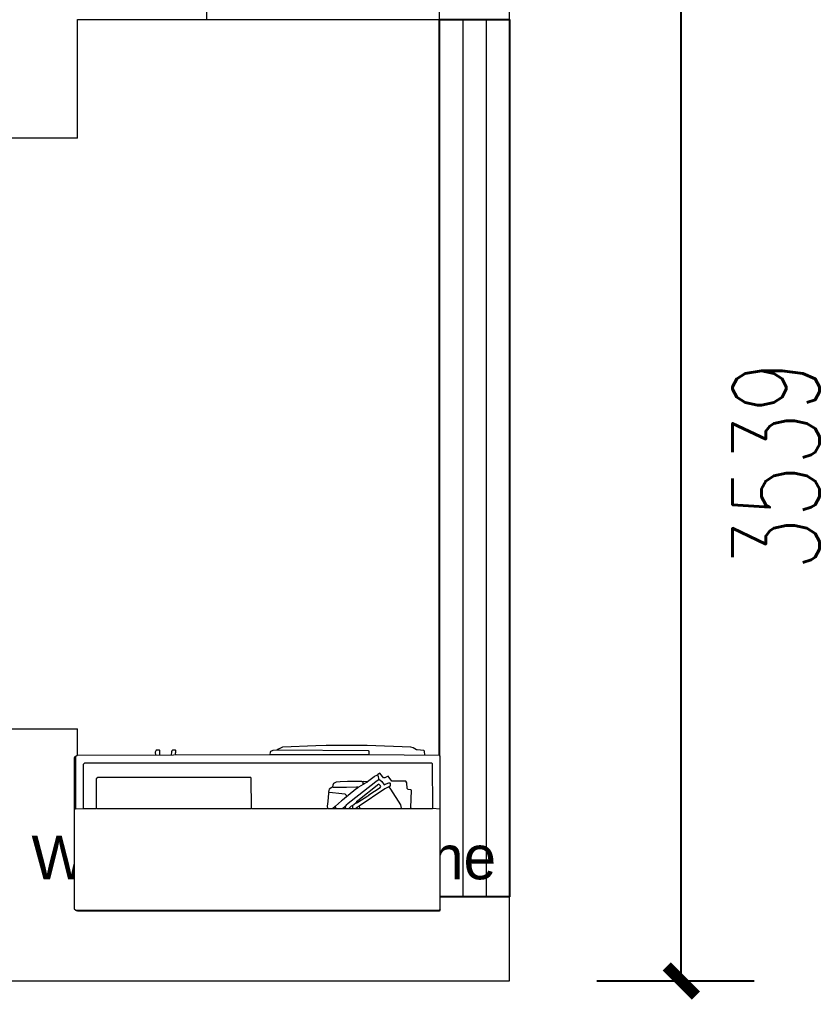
# Model space of a CAD drawing. Header units: millimetres. Extents: x -1005 to 10093, y -3 to 8652.
# Drawn here: x 6183 to 8926, y 3377 to 6746 of the extents above; entities that cross this region are included whole.
import ezdxf

# ---------------------------------------------------------------- set-up
doc = ezdxf.new("R2010")
doc.units = ezdxf.units.MM
doc.set_wipeout_variables(frame=1)
doc.linetypes.add('ACAD_ISO07W100', pattern=[3, 0, -3])
for name, color, linetype, lineweight in [('BS-非承重墙', 255, 'Continuous', 13), ('DS-洁具', 4, 'Continuous', 13), ('DS-门窗', 255, 'Continuous', 13)]:
    doc.layers.add(name, color=color, linetype=linetype, lineweight=lineweight)
doc.layers.add('PUB_DIM', color=3, linetype='Continuous')
doc.styles.add('_TCH_DIM_T3', font='SIMPLEX', dxfattribs={"width": 0.705882, "bigfont": 'GBCBIG'})

# ---------------------------------------------------------------- blocks, each defined once
blk = doc.blocks.new('*E4')
at = {"color": 7, "linetype": 'ACAD_ISO07W100', "ltscale": 10}
blk.add_wipeout([(21, 579.2), (31.4, 584.4), (127.6, 584.4), (343.4, 585.7), (1308, 587), (1318.4, 581.8), (1321, 571.4), (1321, 243.9), (1321, 61.9), (1313.2, 54.1), (1141.6, 54.1), (1040.2, 52.8), (1032.4, 43.7), (1024.6, 35.9), (1016.8, 43.7), (1010.3, 51.5), (999.9, 52.8), (981.7, 52.8), (975.2, 42.4), (966.1, 35.9), (959.6, 47.6), (949.2, 52.8), (798.4, 52.8), (632, 51.5), (625.5, 43.7), (616.4, 37.2), (600.8, 35.9), (593, 30.7), (582.6, 25.5), (567, 25.5), (538.4, 24.2), (507.2, 22.9), (478.6, 21.6), (444.8, 20.3), (265.4, 19), (255, 20.3), (234.2, 20.3), (223.8, 21.6), (203, 21.6), (192.6, 22.9), (174.4, 22.9), (164, 24.2), (143.2, 24.2), (132.8, 25.5), (122.4, 25.5), (104.2, 34.6), (88.6, 34.6), (78.2, 39.8), (73, 50.2), (62.6, 54.1), (26.2, 54.1), (21, 64.5), (21, 64.5)], dxfattribs=at).dxf.layer = 'DS-洁具'
blk = doc.blocks.new('_ArchTick')
at = {"color": 0, "linetype": 'ByBlock', "const_width": 0.4}
blk.add_lwpolyline([(-0.5, -0.5), (0.5, 0.5)], dxfattribs=at)

msp = doc.modelspace()

# ---------------------------------------------------------------- linework, layer by layer
for p, q in [((7623.1, 3735.9), (7623.1, 6746.2)), ((7623.1, 6746.2), (7623.1, 6746.2)), ((7623.1, 6746.2), (7863.1, 6746.2)), ((7863.1, 6746.2), (7863.1, 3735.9)), ((7863.1, 3735.9), (7623.1, 3735.9))]:
    msp.add_line(p, q)
at = {"layer": 'BS-非承重墙', "color": 255, "linetype": 'Continuous'}
for p, q in [((6823.3, 6986.2), (6823.3, 6746.2)), ((7623.1, 6746.2), (7623.1, 6986.2)), ((7863.1, 6746.2), (7863.1, 6986.2)), ((6381.1, 6339.6), (6381.1, 6746.2)), ((6381.1, 6746.2), (7623.1, 6746.2)), ((7623.1, 6746.2), (7623.1, 3686.9)), ((7863.1, 6746.2), (7623.1, 6746.2)), ((7863.1, 3446.9), (7863.1, 6746.2)), ((6381.1, 6339.6), (6141.1, 6339.6)), ((6381.1, 6339.6), (6141.1, 6339.6)), ((6141.1, 4312), (6381.1, 4312)), ((6141.1, 4312), (6381.1, 4312)), ((6381.1, 3686.9), (6381.1, 4312)), ((7623.1, 3735.9), (7863.1, 3735.9)), ((7623.1, 3686.9), (6381.1, 3686.9)), ((2315.5, 3446.9), (7623.1, 3446.9)), ((7623.1, 3446.9), (7863.1, 3446.9))]:
    msp.add_line(p, q, dxfattribs=at)
at = {"layer": 'DS-门窗', "color": 60, "linetype": 'Continuous'}
for p, q in [((6823.3, 6986.2), (6823.3, 6746.2)), ((7623.1, 6746.2), (7623.1, 6986.2)), ((6823.3, 6746.2), (7623.1, 6746.2)), ((7623.1, 3735.9), (7623.1, 6746.2)), ((7623.1, 6746.2), (7863.1, 6746.2)), ((7703.1, 6746.2), (7703.1, 3735.9)), ((7783.1, 6746.2), (7783.1, 3735.9)), ((7863.1, 6746.2), (7863.1, 3735.9)), ((7863.1, 3735.9), (7623.1, 3735.9))]:
    msp.add_line(p, q, dxfattribs=at)
at = {"layer": 'PUB_DIM'}
for p, q in [((8452.5, 3446.9), (8452.5, 6986.2)), ((8163.1, 3446.9), (8702.5, 3446.9))]:
    msp.add_line(p, q, dxfattribs=at)

# ---------------------------------------------------------------- block references
at = {"layer": 'PUB_DIM', "xscale": 100, "yscale": 100, "zscale": 100, "rotation": 270}
msp.add_blockref('_ArchTick', (8452.5, 3446.9), dxfattribs=at)

# ---------------------------------------------------------------- texts
msp.add_text('Washing machine', height=150).set_placement((6223, 3795.9))
at = {"layer": 'PUB_DIM', "color": 7, "insert": (8777.5, 5216.5), "char_height": 297.5, "attachment_point": 5, "rotation": 90, "style": '_TCH_DIM_T3'}
msp.add_mtext('\\A1;3539', dxfattribs=at)

# ---------------------------------------------------------------- next in the draw order: block references
at = {"layer": 'DS-洁具', "color": 7, "xscale": 0.9665074392105569, "yscale": 1.001028034399496, "rotation": 180.0000087990899}
msp.add_blockref('*E4', (7645.9, 4274.5), dxfattribs=at)

# ---------------------------------------------------------------- next in the draw order: linework, layer by layer
at = {"layer": 'DS-洁具', "color": 4, "linetype": 'Continuous'}
for p, q in [((7084.3, 4248.9), (7070.7, 4242.7)), ((7085.4, 4249), (7084.3, 4248.9)), ((7198.4, 4254), (7085.4, 4249)), ((7234.2, 4255), (7198.4, 4254)), ((7375.3, 4255.5), (7234.2, 4255)), ((7524.1, 4249), (7375.3, 4255.5)), ((7532.7, 4247.2), (7524.1, 4249)), ((7544.5, 4239.9), (7532.7, 4247.2)), ((6369.2, 4212.4), (6369.2, 4036.3)), ((6375, 4217.4), (6374, 4214.4)), ((6374, 4214.4), (6374, 4040.3)), ((6379.8, 4221), (6375, 4217.4)), ((7040.9, 4222.5), (6379.8, 4221)), ((6649.4, 4236.5), (6648, 4232.4)), ((6648, 4232.4), (6648.5, 4221.5)), ((6651.4, 4238.5), (6649.4, 4236.5)), ((6662, 4238.5), (6651.4, 4238.5)), ((6663, 4237.5), (6662, 4238.5)), ((6663.9, 4221.5), (6663, 4237.5)), ((6703, 4233.4), (6702.6, 4221.5)), ((6704.5, 4236.5), (6703, 4233.4)), ((6706.5, 4238.5), (6704.5, 4236.5)), ((6717.1, 4238.5), (6706.5, 4238.5)), ((6718.1, 4237.5), (6717.1, 4238.5)), ((6717.1, 4229.5), (6718.1, 4230.5)), ((6718.1, 4221.5), (6717.1, 4229.5)), ((6718.1, 4230.5), (6718.1, 4237.5)), ((7043.5, 4234.9), (7040.9, 4226.7)), ((7040.9, 4226.7), (7041.8, 4223.5)), ((7041.8, 4223.5), (7040.9, 4222.5)), ((7380.1, 4222.5), (7041.8, 4223.5)), ((7051.4, 4237.9), (7043.5, 4234.9)), ((7065, 4238.5), (7051.4, 4237.9)), ((7070.7, 4242.7), (7065, 4238.5)), ((7379.2, 4237), (7065, 4238.5)), ((7382.1, 4235.5), (7379.2, 4237)), ((7380.1, 4222.5), (7381.1, 4223.5)), ((7622.7, 4221), (7380.1, 4222.5)), ((7381.1, 4223.5), (7382.1, 4224.5)), ((7382.1, 4224.5), (7382.1, 4235.5)), ((7546.3, 4240.1), (7544.5, 4239.9)), ((7569.6, 4237.5), (7546.3, 4240.1)), ((7571.5, 4235.5), (7569.6, 4237.5)), ((7572.5, 4221.5), (7571.5, 4235.5)), ((7625.6, 4219.5), (7622.7, 4221)), ((7625.6, 4036.3), (7625.6, 4219.5)), ((6404.9, 4194.4), (6400.1, 4189.4)), ((6400.1, 4189.4), (6400.1, 4041.3)), ((7596.6, 4194.4), (6404.9, 4194.4)), ((7597.7, 4193.6), (7596.6, 4194.4)), ((7599.5, 4192.4), (7597.7, 4193.6)), ((7600.5, 4038.3), (7599.5, 4192.4)), ((6450.3, 4145.4), (6445.5, 4140.4)), ((6974.2, 4145.4), (6450.3, 4145.4)), ((6975.3, 4144.6), (6974.2, 4145.4)), ((6977.1, 4143.4), (6975.3, 4144.6)), ((7398.5, 4147.4), (7376.2, 4130.7)), ((7399.6, 4148.2), (7398.5, 4147.4)), ((7400.6, 4149.4), (7399.6, 4148.2)), ((7410.1, 4153.4), (7400.6, 4149.4)), ((7410.8, 4154.7), (7410.1, 4153.4)), ((7418.8, 4160.4), (7410.8, 4154.7)), ((7427.5, 4148.4), (7418.8, 4160.4)), ((7431.4, 4144.4), (7427.5, 4148.4)), ((7435.2, 4144.4), (7431.4, 4144.4)), ((7446.8, 4149.4), (7435.2, 4144.4)), ((7450.7, 4145.4), (7446.8, 4149.4)), ((7459.4, 4132.4), (7450.7, 4145.4)), ((6445.5, 4140.4), (6445.5, 4041.3)), ((6978.1, 4038.3), (6977.1, 4143.4)), ((7253.4, 4110.7), (7245, 4105.5)), ((7255.3, 4112.4), (7253.4, 4110.7)), ((7255.4, 4113.3), (7255.3, 4112.4)), ((7257.2, 4119.4), (7255.4, 4113.3)), ((7259.3, 4110.3), (7255.4, 4113.3)), ((7259.9, 4124.2), (7257.2, 4119.4)), ((7268.9, 4128.8), (7259.9, 4124.2)), ((7282.5, 4129.9), (7268.9, 4128.8)), ((7307.6, 4131.4), (7282.5, 4129.9)), ((7338.6, 4112.3), (7303.8, 4110.3)), ((7356.9, 4131.4), (7307.6, 4131.4)), ((7404.4, 4130.2), (7320.2, 4064.3)), ((7343.4, 4112.3), (7338.6, 4112.3)), ((7414.9, 4122.4), (7343.4, 4065.3)), ((7344.4, 4111.3), (7343.4, 4112.3)), ((7344.4, 4111.3), (7343.4, 4109.3)), ((7345.5, 4111.7), (7344.4, 4111.3)), ((7360.8, 4121.4), (7345.5, 4111.7)), ((7358, 4130.7), (7356.9, 4131.4)), ((7359.8, 4130.4), (7358, 4130.7)), ((7362.2, 4131.2), (7359.8, 4130.4)), ((7359.8, 4130.4), (7359.8, 4122.4)), ((7359.8, 4122.4), (7360.8, 4121.4)), ((7366.6, 4124.4), (7360.8, 4121.4)), ((7374.3, 4130.4), (7362.2, 4131.2)), ((7368.4, 4125.6), (7366.6, 4124.4)), ((7373.4, 4128.4), (7368.4, 4125.6)), ((7374.3, 4130.4), (7373.4, 4128.4)), ((7376.2, 4130.7), (7374.3, 4130.4)), ((7415.9, 4138.4), (7404.4, 4130.2)), ((7420.5, 4116.2), (7414.9, 4122.4)), ((7415.3, 4139.4), (7415.9, 4138.4)), ((7415.9, 4138.4), (7418.8, 4137.4)), ((7418.8, 4137.4), (7424.6, 4131.4)), ((7419.7, 4110.5), (7421.5, 4114.8)), ((7421.5, 4114.8), (7420.5, 4116.2)), ((7424.6, 4131.4), (7433.3, 4120.4)), ((7433.3, 4120.4), (7440.1, 4123.2)), ((7449.7, 4113.3), (7435.3, 4106.1)), ((7440.1, 4123.2), (7449.6, 4126.8)), ((7449.6, 4126.8), (7452.6, 4126.4)), ((7450.8, 4114), (7449.7, 4113.3)), ((7449.7, 4113.3), (7455.3, 4105.2)), ((7453.6, 4115.3), (7450.8, 4114)), ((7452.6, 4126.4), (7453.6, 4125.4)), ((7453.6, 4125.4), (7453.6, 4115.3)), ((7507.7, 4132.4), (7459.4, 4132.4)), ((7511.1, 4127.3), (7507.7, 4132.4)), ((7512.5, 4107.3), (7511.1, 4127.3)), ((7242.1, 4091.2), (7239.5, 4062.3)), ((7242.9, 4093.3), (7242.1, 4091.2)), ((7245, 4105.5), (7242.4, 4095.6)), ((7242.4, 4095.6), (7242.9, 4093.3)), ((7242.9, 4093.3), (7245.8, 4094.3)), ((7245.8, 4094.3), (7287.4, 4089.8)), ((7303.8, 4110.3), (7259.3, 4110.3)), ((7287.4, 4089.8), (7298.1, 4088.6)), ((7303.8, 4078.3), (7290.3, 4067.1)), ((7298.1, 4088.6), (7303.2, 4084.5)), ((7303.2, 4084.5), (7303.2, 4080.4)), ((7303.2, 4080.4), (7303.8, 4078.3)), ((7307.6, 4081.3), (7303.8, 4078.3)), ((7309.7, 4083.1), (7307.6, 4081.3)), ((7336.5, 4105.5), (7309.7, 4083.1)), ((7338.5, 4106.5), (7336.5, 4105.5)), ((7343.4, 4109.3), (7338.5, 4106.5)), ((7343.3, 4060.5), (7377.1, 4082.5)), ((7435.3, 4106.1), (7347.3, 4046.3)), ((7377.1, 4082.5), (7380.1, 4084.3)), ((7380.1, 4084.3), (7381.1, 4085.3)), ((7381.1, 4085.3), (7419.7, 4110.5)), ((7455.3, 4105.2), (7489.1, 4051.1)), ((7515.4, 4104.3), (7512.5, 4107.3)), ((7525.1, 4103.3), (7515.4, 4104.3)), ((7524.1, 4041.3), (7527, 4101.3)), ((7527, 4101.3), (7525.1, 4103.3)), ((7239.5, 4062.3), (7238, 4047.3)), ((7238, 4047.3), (7239, 4038.3)), ((7265.1, 4045.3), (7255.4, 4037.3)), ((7265.9, 4046.4), (7265.1, 4045.3)), ((7265.1, 4045.3), (7267, 4037.3)), ((7287.3, 4065.3), (7265.9, 4046.4)), ((7290.3, 4067.1), (7287.3, 4065.3)), ((7298.9, 4045.3), (7289.8, 4038.1)), ((7302.8, 4050.3), (7298.9, 4045.3)), ((7298.9, 4045.3), (7300.9, 4037.3)), ((7308.6, 4055.3), (7302.8, 4050.3)), ((7309.5, 4055.5), (7308.6, 4055.3)), ((7320.2, 4064.3), (7309.5, 4055.5)), ((7335.7, 4057.3), (7324.1, 4048.3)), ((7324.1, 4048.3), (7324.9, 4037.6)), ((7338.6, 4061.3), (7335.7, 4057.3)), ((7343.4, 4065.3), (7338.6, 4061.3)), ((7347.3, 4046.3), (7349.2, 4037.3)), ((7489.1, 4051.1), (7489.6, 4050.4)), ((7489.6, 4050.4), (7490.5, 4048.1)), ((7490.5, 4048.1), (7491.3, 4037.3)), ((6369.2, 4036.3), (6370.1, 4035.3)), ((6369.8, 4033.4), (6369.2, 4032.3)), ((6369.2, 4032.3), (6369.2, 3693.9)), ((6370.1, 4035.3), (6369.8, 4033.4)), ((6374, 4036.8), (6370.1, 4035.3)), ((6374, 4040.3), (6375, 4037.3)), ((6399.1, 4037.7), (6374, 4036.8)), ((6402, 4038.3), (6399.1, 4037.7)), ((6400.1, 4041.3), (6401.1, 4038.3)), ((6403, 4037.3), (6402, 4038.3)), ((6444.5, 4037.3), (6403, 4037.3)), ((6445.5, 4038.3), (6444.5, 4037.3)), ((6445.5, 4041.3), (6446.5, 4038.3)), ((6447.4, 4038.3), (6445.5, 4038.3)), ((6448.4, 4037.3), (6447.4, 4038.3)), ((6976.1, 4037.3), (6448.4, 4037.3)), ((6977.1, 4038.3), (6976.1, 4037.3)), ((6979, 4038.3), (6977.1, 4038.3)), ((6980, 4037.3), (6979, 4038.3)), ((7237.1, 4037.3), (6980, 4037.3)), ((7238, 4038.3), (7237.1, 4037.3)), ((7240, 4038.3), (7238, 4038.3)), ((7240.9, 4037.3), (7240, 4038.3)), ((7598.6, 4037.3), (7240.9, 4037.3)), ((7289.8, 4038.1), (7289.3, 4037.3)), ((7324.9, 4037.6), (7325, 4037.3)), ((7599.5, 4038.3), (7598.6, 4037.3)), ((7625.6, 4036.3), (7599.5, 4038.3)), ((7625.6, 3690.9), (7625.6, 4036.3)), ((6369.2, 3693.9), (6374.8, 3689.9)), ((6374.8, 3689.9), (6375, 3689.9)), ((6375, 3689.9), (7625.6, 3690.9)), ((6375.9, 3687.9), (6375, 3689.9)), ((6386.5, 3687.5), (6375.9, 3687.9)), ((6387.5, 3686.9), (6386.5, 3687.5)), ((7207.1, 3686.9), (6387.5, 3686.9)), ((7625.6, 3689.4), (7207.1, 3686.9)), ((7625.6, 3690.9), (7625.6, 3689.4))]:
    msp.add_line(p, q, dxfattribs=at)
for centre, major_axis, start_param, end_param in [((6376.2, 4209.8), (0, 7.71), 0.163205, 1.226272), ((7396.1, 4139.7), (0, 19.9), 4.698917, 5.469331), ((7330.4, 4029.1), (0, 20.3), 0.328948, 1.154947), ((7359, 4014.9), (0, 33.7), 0.368252, 0.842837), ((7335.6, 4068.9), (0, 11.6), 3.150212, 3.9027), ((7517.2, 4035.2), (0, 9.41), -1.34732, -0.866978)]:
    msp.add_ellipse(centre, major_axis=major_axis, ratio=0.965515, start_param=start_param, end_param=end_param, dxfattribs=at)

doc.saveas('drawing.dxf')
